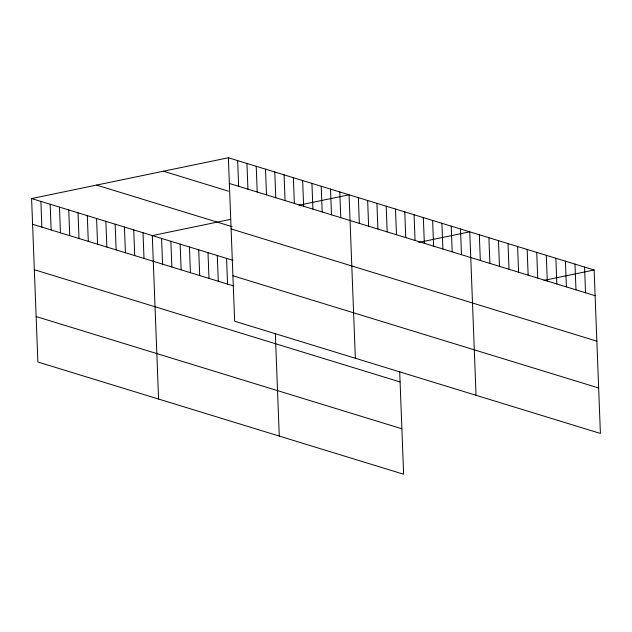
<?xml version="1.0" encoding="UTF-8"?>
<svg xmlns="http://www.w3.org/2000/svg" width="632" height="632" viewBox="0 0 632 632"><rect width="100%" height="100%" fill="white"/><g stroke="black" fill="none" stroke-linecap="round" stroke-linejoin="round"><path stroke-width="0.95" d="M399.685 371.529L403.627 474.237L37.881 362.01L31.6 198.551L228.373 157.763L594.12 269.99L600.4 433.449L234.654 321.222L228.373 157.763M230.609 219.351L152.296 235.586L158.577 399.045M298.976 205.179L349.069 194.798L355.35 358.257M418.747 242.412L469.766 231.833L476.046 395.292M544.026 280.371L594.12 269.99M229.361 183.478L595.107 295.705M163.435 171.225L228.428 191.164M96.538 185.089L232.086 226.683M231.107 228.934L596.853 341.162M31.6 198.551L233.074 260.368M232.908 275.765L598.654 387.993M32.587 224.265L233.129 285.798M34.333 269.722L400.08 381.949M36.135 316.553L401.881 428.78M584.553 267.06L585.54 292.774M574.986 264.121L575.973 289.835M565.427 261.19L566.414 286.904M555.86 258.251L556.847 283.966M546.293 255.312L547.28 281.035M536.726 252.381L537.713 278.096M527.159 249.443L528.147 275.165M517.592 246.512L518.58 272.226M508.025 243.573L509.021 269.295M498.466 240.642L499.454 266.356M488.899 237.703L489.887 263.418M479.333 234.772L480.32 260.487M460.483 228.989L461.471 254.704M451.201 226.138L452.188 251.852M441.91 223.286L442.898 249.008M432.628 220.442L433.615 246.156M423.345 217.59L424.333 243.304M414.063 214.738L415.05 240.46M404.772 211.894L405.768 237.608M395.49 209.042L396.477 234.756M386.207 206.198L387.195 231.912M376.925 203.346L377.912 229.06M367.642 200.494L368.63 226.217M358.352 197.65L359.339 223.365M339.787 191.954L340.774 217.669M330.504 189.102L331.492 214.817M321.214 186.25L322.202 211.973M311.932 183.406L312.919 209.121M302.649 180.555L303.637 206.269M293.367 177.703L294.354 203.425M284.076 174.859L285.064 200.573M274.794 172.007L275.781 197.721M275.331 333.372L279.273 436.08M265.511 169.163L266.499 194.877M256.229 166.311L257.216 192.025M246.938 163.459L247.934 189.181M237.656 160.615L238.643 186.329M226.572 258.377L227.56 284.092M217.29 255.525L218.277 281.24M207.999 252.674L208.995 278.396M198.717 249.83L199.704 275.544M189.434 246.978L190.422 272.692M180.152 244.134L181.139 269.848M170.869 241.282L171.857 266.996M161.579 238.43L162.566 264.152M143.014 232.734L144.001 258.448M133.731 229.882L134.719 255.605M124.441 227.038L125.428 252.753M115.158 224.186L116.146 249.901M105.876 221.342L106.863 247.057M96.593 218.49L97.581 244.205M87.303 215.638L88.29 241.361M78.02 212.794L79.008 238.509M68.738 209.942L69.725 235.657M59.455 207.099L60.443 232.813M50.165 204.247L51.16 229.961M40.883 201.395L41.87 227.117"/></g></svg>
